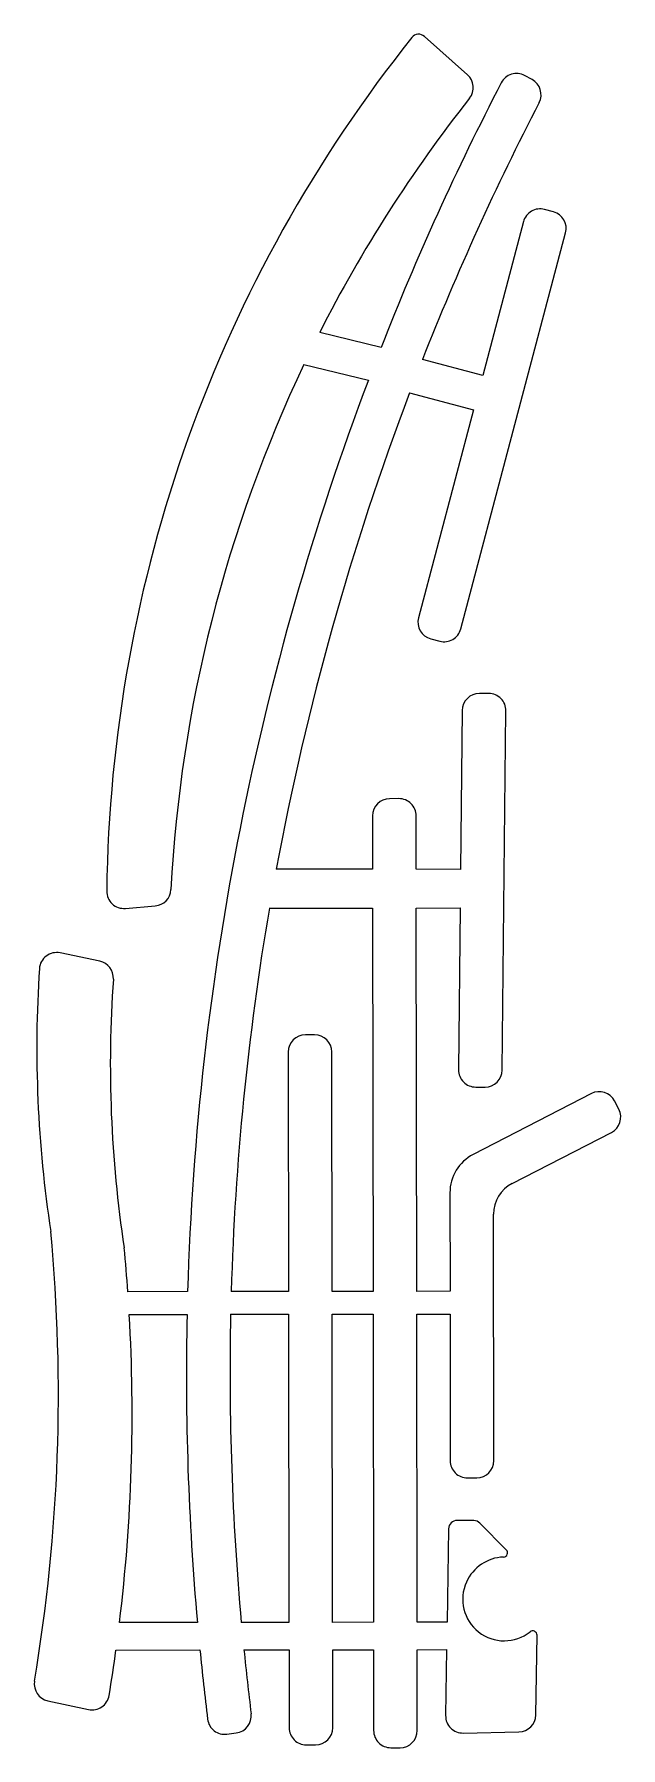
# Model space of a CAD drawing. Header units: millimetres. Extents: x -17.1 to 17, y -49.8 to 49.8.
import ezdxf

# ---------------------------------------------------------------- set-up
doc = ezdxf.new("R2010")
doc.units = ezdxf.units.MM
doc.layers.add('CUTOUTS', color=1, linetype='CONTINUOUS')
doc.layers.add('PERIMETER', color=5, linetype='CONTINUOUS')

msp = doc.modelspace()

# ---------------------------------------------------------------- linework, layer by layer
at = {"layer": 'CUTOUTS'}
for p, q in [((-3.454, -1.008), (2.552, -1)), ((2.552, -1), (2.58, -23.288)), ((-0.82, -8.369), (-1.354, -8.37)), ((-2.352, -9.371), (-2.335, -23.294)), ((0.201, -23.291), (0.181, -9.368)), ((-2.335, -23.294), (-5.671, -23.298)), ((2.58, -23.288), (0.201, -23.291)), ((-11.599, -24.627), (-8.24, -24.623)), ((-5.705, -24.62), (-2.333, -24.616)), ((-2.333, -24.616), (-2.311, -42.533)), ((0.203, -24.613), (2.582, -24.61)), ((0.228, -42.529), (0.203, -24.613)), ((2.582, -24.61), (2.605, -42.526)), ((-7.639, -42.539), (-12.167, -42.545)), ((-2.311, -42.533), (-5.083, -42.536)), ((2.605, -42.526), (0.228, -42.529))]:
    msp.add_line(p, q, dxfattribs=at)
for centre, radius, start, end in [((154.911, -28.018), 160.651, 170.32088, 178.31629), ((-1.352, -9.37), 1, 90.07347, 180.07049), ((-0.819, -9.369), 1, 0.08106, 90.07347), ((-112.41, -30.398), 100.976, -6.90899, 3.27653), ((154.891, -28.123), 163.168, 178.77091, 185.06881), ((154.911, -28.018), 160.651, 178.78803, 185.18487)]:
    msp.add_arc(centre, radius, start, end, dxfattribs=at)
at = {"layer": 'PERIMETER'}
for p, q in [((8.072, 47.449), (5.565, 49.678)), ((11.824, 47.172), (11.396, 47.402)), ((11.325, 38.909), (8.954, 29.96)), ((13.071, 39.481), (12.549, 39.62)), ((7.677, 15.226), (13.781, 38.258)), ((3.043, 31.594), (-0.526, 32.465)), ((8.954, 29.96), (5.449, 30.889)), ((-1.441, 30.603), (2.307, 29.688)), ((4.699, 28.95), (8.424, 27.963)), ((8.424, 27.963), (5.222, 15.877)), ((5.931, 14.655), (6.454, 14.516)), ((9.306, 11.48), (8.765, 11.48)), ((7.767, 10.49), (7.67, 1.243)), ((10.088, -10.416), (10.307, 10.47)), ((4.084, 5.361), (3.544, 5.36)), ((2.546, 4.359), (2.55, 1.27)), ((5.09, 1.27), (5.086, 4.363)), ((2.55, 1.27), (-3.05, 1.263)), ((7.67, 1.243), (5.09, 1.27)), ((-11.826, -1.019), (-10.09, -0.872)), ((5.093, -0.997), (7.647, -0.994)), ((7.647, -0.994), (7.548, -10.396)), ((5.121, -23.285), (5.093, -0.997)), ((-13.32, -4.086), (-15.626, -3.608)), ((15.279, -11.786), (8.404, -15.326)), ((8.549, -11.407), (9.09, -11.406)), ((16.873, -12.698), (16.626, -12.217)), ((10.675, -17.014), (16.442, -14.045)), ((7.048, -17.551), (7.055, -23.283)), ((9.607, -33.129), (9.59, -18.794)), ((-8.206, -23.301), (-11.683, -23.305)), ((7.055, -23.283), (5.121, -23.285)), ((5.123, -24.607), (7.057, -24.605)), ((5.145, -42.523), (5.123, -24.607)), ((7.057, -24.605), (7.067, -33.132)), ((8.069, -34.131), (8.609, -34.13)), ((8.442, -36.616), (7.477, -36.601)), ((10.33, -38.304), (8.788, -36.762)), ((6.97, -37.093), (6.884, -42.521)), ((6.884, -42.521), (5.145, -42.523)), ((12.044, -47.915), (12.117, -43.28)), ((-12.373, -44.142), (-7.49, -44.135)), ((-4.93, -44.132), (-2.309, -44.129)), ((-2.309, -44.129), (-2.304, -48.657)), ((0.23, -44.126), (2.607, -44.123)), ((0.237, -48.654), (0.23, -44.126)), ((2.607, -44.123), (2.613, -48.821)), ((5.147, -44.12), (6.859, -44.117)), ((5.153, -48.817), (5.147, -44.12)), ((6.859, -44.117), (6.799, -47.949)), ((-16.338, -47.086), (-13.97, -47.599)), ((-5.921, -49.031), (-5.376, -48.96)), ((-1.302, -49.656), (-0.762, -49.655)), ((7.819, -48.964), (11.065, -48.899)), ((3.614, -49.819), (4.155, -49.818))]:
    msp.add_line(p, q, dxfattribs=at)
for centre, radius, start, end in [((68.052, -0.985), 80.968, 141.32129, 179.31084), ((5.233, 49.304), 0.5, 48.36257, 141.32129), ((154.891, -28.123), 163.168, 152.59452, 158.53196), ((7.408, 46.702), 1, -38.36063, 48.36257), ((10.923, 46.521), 1, 61.77102, 152.59452), ((11.351, 46.291), 1, -27.36675, 61.77102), ((71.68, -4.168), 80.967, 141.63937, 153.09959), ((154.911, -28.018), 160.651, 152.63325, 158.48932), ((12.292, 38.653), 1, 75.10385, 165.15836), ((12.814, 38.514), 1, -14.84164, 75.10385), ((71.68, -4.168), 80.967, 154.56793, 176.99865), ((154.891, -28.123), 163.168, 159.24939, 178.30644), ((154.911, -28.018), 160.651, 159.2307, 169.49833), ((6.188, 15.621), 1, 165.15836, 255.10657), ((6.711, 15.482), 1, 255.10657, 345.15836), ((8.767, 10.48), 1, 90.07507, 179.40076), ((9.307, 10.48), 1, -0.59924, 90.07507), ((3.546, 4.36), 1, 90.10599, 180.0721), ((4.086, 4.361), 1, 0.0721, 90.10599), ((-10.175, 0.124), 1, 274.83974, 356.99865), ((-11.911, -0.023), 1, 179.31084, 274.83974), ((-15.829, -4.587), 1, 78.28964, 176.24601), ((53.576, -9.141), 70.554, 176.24601, 188.69919), ((-13.523, -5.065), 1, -4.04633, 78.28964), ((57.85, -10.114), 70.552, 175.95367, 188.66834), ((8.548, -10.407), 1, 179.40076, 270.07734), ((9.089, -10.406), 1, 270.07734, 359.40076), ((15.737, -12.675), 1, 27.24359, 117.24359), ((15.984, -13.156), 1, -62.75641, 27.24359), ((9.548, -17.549), 2.5, 117.24359, 180.06727), ((11.59, -18.792), 2, 117.24359, 180.06685), ((-116.581, -29.262), 100.858, -9.52028, 5.37601), ((-112.41, -30.398), 100.976, 4.02828, 5.48449), ((8.067, -33.131), 1, 180.06727, 270.10644), ((8.607, -33.13), 1, -89.89356, 0.06685), ((7.47, -37.101), 0.5, 89.09931, 179.09931), ((8.435, -37.116), 0.5, 45, 89.09931), ((10.272, -41.214), 2.486, 92.49446, 155.52185), ((10.153, -38.481), 0.25, -87.50554, 45), ((10.21, -41.186), 2.417, 155.52185, 308.40844), ((11.867, -43.276), 0.25, -0.90069, 128.40844), ((-112.41, -30.398), 100.976, 350.66113, 352.17751), ((154.891, -28.123), 163.168, 185.63175, 187.05429), ((154.911, -28.018), 160.651, 185.75674, 187.08924), ((-16.126, -46.109), 1, 170.47972, 257.77265), ((-13.759, -46.622), 1, 257.77265, 350.66113), ((-6.05, -48.039), 1, 187.05429, 277.38031), ((-5.505, -47.968), 1, -82.61969, 7.08924), ((-1.304, -48.656), 1, 180.07049, 270.10599), ((-0.763, -48.655), 1, -89.89401, 0.08106), ((7.799, -47.965), 1, 179.09931, 271.15071), ((11.045, -47.899), 1, 271.15071, 359.09931), ((3.613, -48.819), 1, 180.0721, 270.10599), ((4.153, -48.818), 1, -89.89401, 0.0721)]:
    msp.add_arc(centre, radius, start, end, dxfattribs=at)

doc.saveas('drawing.dxf')
